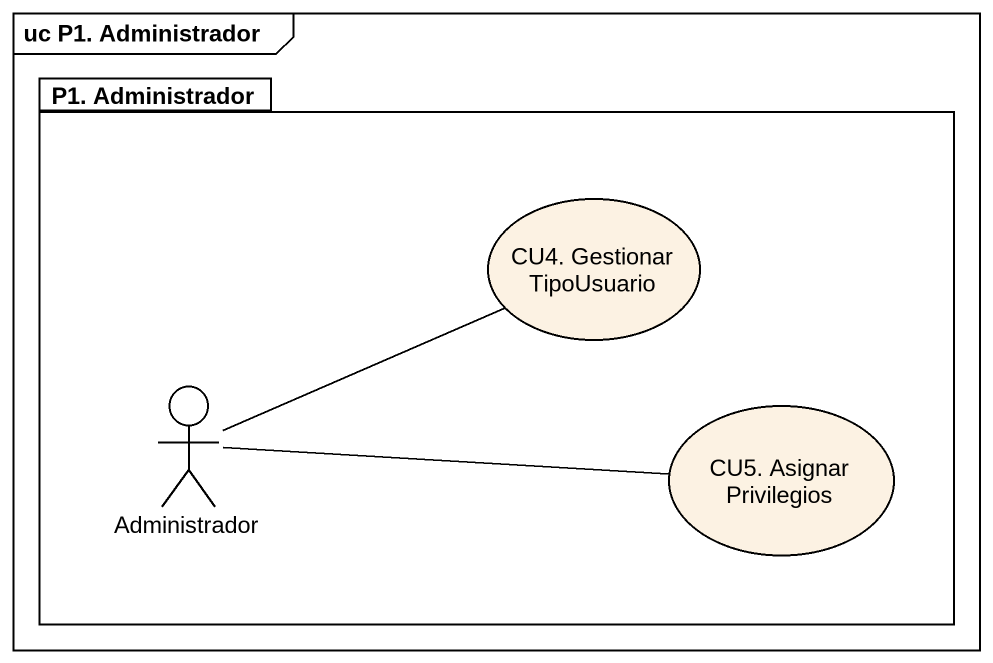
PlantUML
@startuml
mainframe uc P1. Administrador
package "P1. Administrador" as P1_Administrador {
  usecase "CU4. Gestionar TipoUsuario" as CU4_Gestionar_TipoUsuario
  actor Administrador
  usecase "CU5. Asignar Privilegios" as CU5_Asignar_Privilegios
}
Administrador -right- CU4_Gestionar_TipoUsuario
Administrador -right- CU5_Asignar_Privilegios
@enduml
